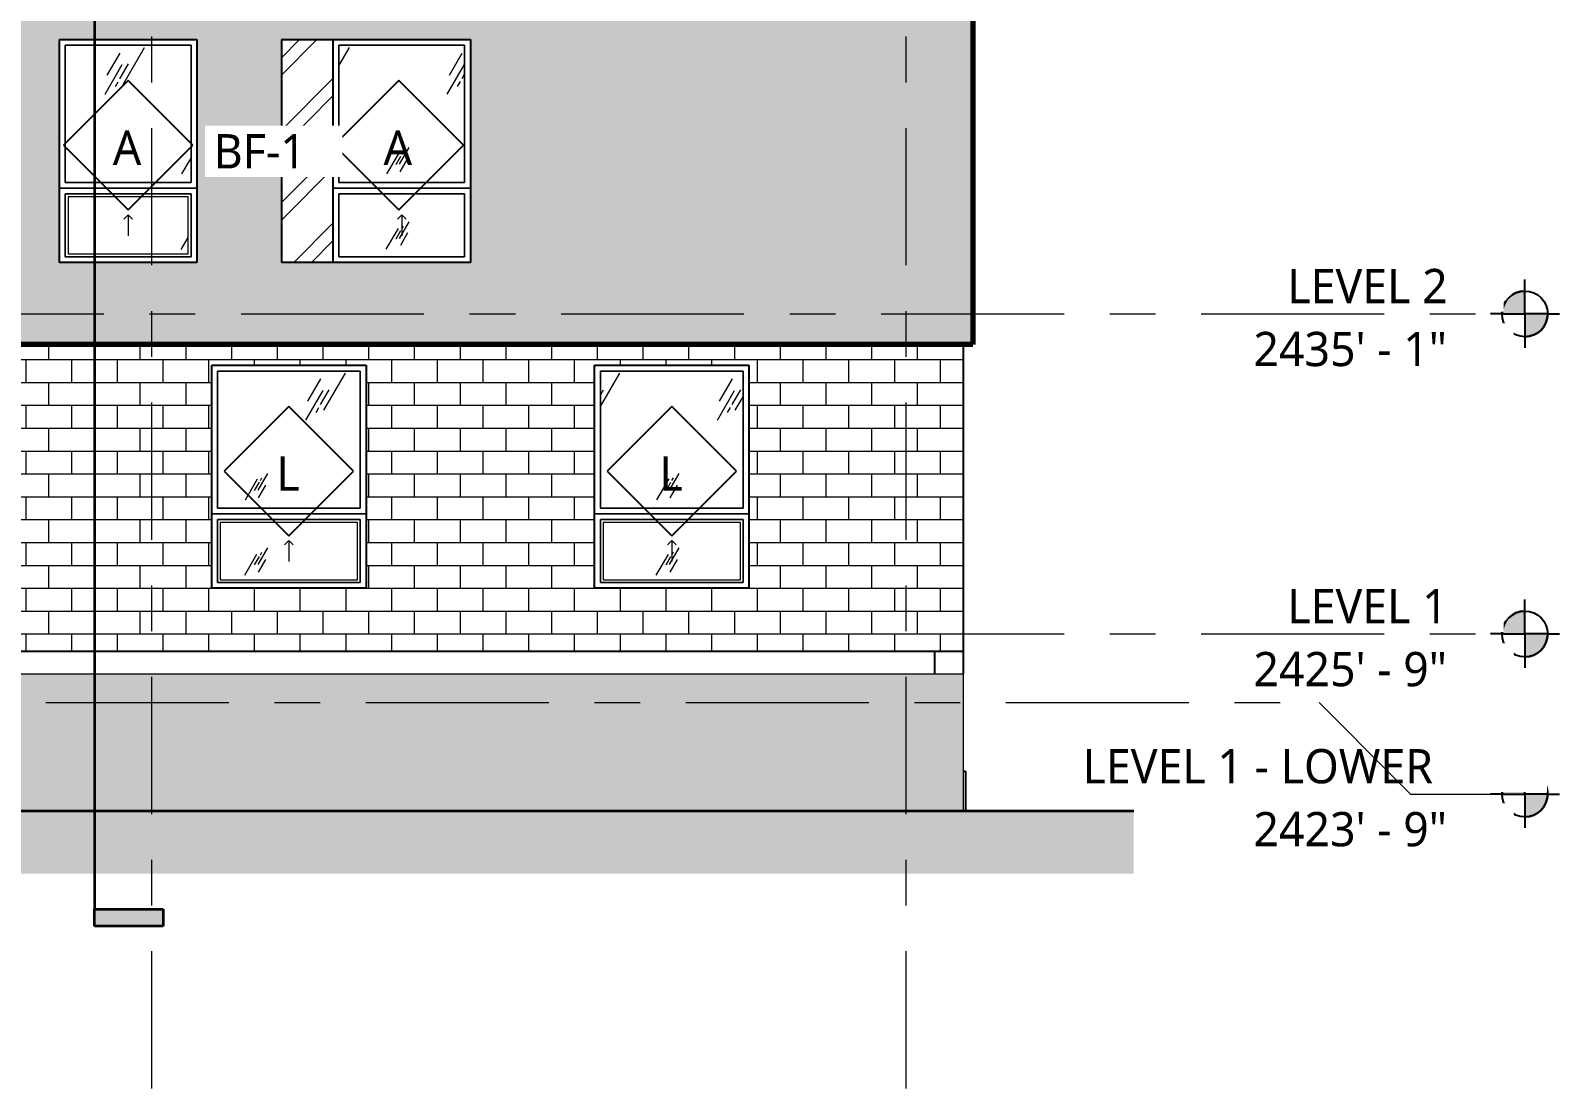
# Model space of a CAD drawing. Header units: inches. Extents: x 6 to 15224, y -733 to 6300.
# Drawn here: x 4941 to 5476, y 4950 to 5320 of the extents above; entities that cross this region are included whole.
import ezdxf

# ---------------------------------------------------------------- set-up
doc = ezdxf.new("R2010")
doc.units = ezdxf.units.IN
doc.header["$MEASUREMENT"] = 0
for name, pattern in [('Center 1_2_', [112, 64, -16, 16, -16]), ('Center 3_8_', [96, 48, -16, 16, -16]), ('Hidden 3_16_', [36, 24, -12])]:
    doc.linetypes.add(name, pattern=pattern)
for name, color, linetype, lineweight in [('A-DETL', 90, 'Continuous', 13), ('A-DETL-GENF', 92, 'Continuous', 13), ('A-FLOR', 192, 'Continuous', 18), ('A-FLOR-LEVL', 51, 'Continuous', 13), ('A-GLAZ', 151, 'Continuous', 25), ('A-GLAZ-IDEN', 152, 'Continuous', 25), ('A-GLAZ-SILL', 1, 'Continuous', 18), ('A-WALL', 113, 'Continuous', 25), ('A-WALL-PATT', 111, 'Continuous', 25), ('G-ANNO-SYMB', 111, 'Continuous', 13), ('G-ANNO-TEXT', 231, 'Continuous', 13), ('I-WALL', 2, 'Continuous', 25), ('S-GRID', 1, 'Continuous', 13)]:
    doc.layers.add(name, color=color, linetype=linetype, lineweight=lineweight)
doc.styles.add('Open Sans_5', font='OpenSans-Regular.ttf', dxfattribs={"height": 12})
pattern_1 = [(0, (5267.172, 5109), (0, 8), []), (90, (5267.172, 5109), (-8, 8), [8, -8])]
pattern_2 = [(0, (3669.6447, 0), (5.12, 1.28), [0.16896, -3.671, 0.16896, -3.671, -20.48]), (0, (3669.6447, 0), (5.12, 1.28), [-7.68, 0.16896, -7.511, 0.16896, -3.671, -8.96]), (0, (3669.6447, 0), (5.12, 1.28), [-19.2, 0.16896, -2.391, 0.16896, -6.231]), (120, (3671.5647, 0.64), (-3.66851252, 3.79405007), [0.16896, -3.671, 0.16896, -3.671, -20.48]), (120, (3671.5647, 0.64), (-3.66851252, 3.79405007), [-7.68, 0.16896, -7.511, 0.16896, -3.671, -8.96]), (120, (3671.5647, 0.64), (-3.66851252, 3.79405007), [-19.2, 0.16896, -2.391, 0.16896, -6.231]), (240, (3672.2047, 3.2), (-1.45148748, -5.07405007), [0.16896, -3.671, 0.16896, -3.671, -20.48]), (240, (3672.2047, 3.2), (-1.45148748, -5.07405007), [-7.68, 0.16896, -7.511, 0.16896, -3.671, -8.96]), (240, (3672.2047, 3.2), (-1.45148748, -5.07405007), [-19.2, 0.16896, -2.391, 0.16896, -6.231])]

# ---------------------------------------------------------------- blocks, each defined once
blk = doc.blocks.new('1-2 WD Adaptive-Recess-TS - 2_-6_x6_-6_ - 2_-6_ Recess R-12471000-WEST ELEVATION')
at = {"layer": 'A-GLAZ', "lineweight": 13}
h = blk.add_hatch(dxfattribs=at)
h.set_pattern_fill('FP_69', color=256, style=0, pattern_type=2)
h.set_pattern_definition([(86.194, (-58.816, 0), (-0.8427856, 12.6708881), []), (86.194, (-58.816, 19.2), (-0.8427856, 12.6708881), [])])
h.paths.add_polyline_path([(-0.69, 5239), (-0.66, 5239), (-0.69, 5300.81)])
at = {"layer": 'A-GLAZ'}
blk.add_line((-0.66, 5317), (-0.66, 5239), dxfattribs=at)
blk = doc.blocks.new('1-2 WD Adaptive-Recess-TS - 4_-0_x6_-6_ - 1_-6_ Recess L-12471060-WEST ELEVATION')
at = {"layer": 'A-GLAZ', "lineweight": 13}
h = blk.add_hatch(dxfattribs=at)
h.set_pattern_fill('FP_98', color=256, style=0, pattern_type=2)
h.set_pattern_definition([(45.176, (-1660.048, 0), (-12.74847, 12.51586), []), (45.176, (-1660.048, 19.2), (-12.74847, 12.51586), [])])
h.paths.add_polyline_path([(-224.5, 5239), (-224.5, 5317), (-242.5, 5317), (-242.5, 5239)])
h = blk.add_hatch(dxfattribs=at)
h.set_pattern_fill('FP_100', color=256, style=0, pattern_type=2)
h.set_pattern_definition([(59.808, (-193.003, 5304.806), (144.0017, 239.99866), [9, -754.581]), (59.808, (-193.737, 5298.193), (144.0017, 239.99866), [12, -751.581]), (59.808, (-188.552, 5303.623), (144.0017, 239.99866), [6, -757.581]), (59.808, (-190.141, 5300.844), (144.0017, 239.99866), [2, -761.581]), (59.808, (-187.446, 5301.598), (144.0017, 239.99866), [15, -748.581]), (59.808, (-162.028, 5271.404), (144.0017, 239.99866), [5.063, -758.519]), (59.808, (-162.469, 5273.668), (144.0017, 239.99866), [6.75, -756.831]), (59.808, (-163.678, 5273.525), (144.0017, 239.99866), [3.375, -760.206]), (59.808, (-161.647, 5277.029), (144.0017, 239.99866), [1.125, -762.456]), (59.808, (-166.861, 5270.297), (144.0017, 239.99866), [8.437, -755.144])])
h.paths.add_polyline_path([(-178.5, 5267), (-178.5, 5315), (-222.5, 5315), (-222.5, 5267), (-212.25, 5267)])
h = blk.add_hatch(dxfattribs=at)
h.set_pattern_fill('FP_99', color=256, style=0, pattern_type=2)
h.set_pattern_definition([(59.808, (-193.003, 5278.806), (144.0017, 239.99866), [9, -754.581]), (59.808, (-193.737, 5272.193), (144.0017, 239.99866), [12, -751.581]), (59.808, (-188.552, 5277.623), (144.0017, 239.99866), [6, -757.581]), (59.808, (-190.141, 5274.844), (144.0017, 239.99866), [2, -761.581]), (59.808, (-187.446, 5275.598), (144.0017, 239.99866), [15, -748.581]), (59.808, (-162.028, 5245.404), (144.0017, 239.99866), [5.062, -758.519]), (59.808, (-162.469, 5247.668), (144.0017, 239.99866), [6.75, -756.831]), (59.808, (-163.678, 5247.525), (144.0017, 239.99866), [3.375, -760.206]), (59.808, (-161.647, 5251.029), (144.0017, 239.99866), [1.125, -762.456]), (59.808, (-166.861, 5244.297), (144.0017, 239.99866), [8.438, -755.144])])
h.paths.add_polyline_path([(-178.5, 5241), (-178.5, 5263), (-222.5, 5263), (-222.5, 5241), (-188, 5241)])
at = {"layer": 'A-GLAZ'}
for p, q in [((-242.5, 5239), (-242.5, 5317)), ((-242.22, 5317), (-242.5, 5317)), ((-224.5, 5239), (-224.5, 5317)), ((-242.22, 5239), (-242.5, 5239))]:
    blk.add_line(p, q, dxfattribs=at)
at = {"layer": 'A-GLAZ', "lineweight": 13}
for p, q in [((-242.22, 5317), (-176.5, 5317)), ((-178.5, 5315), (-222.5, 5315)), ((-222.5, 5315), (-222.5, 5267)), ((-178.5, 5267), (-178.5, 5315)), ((-176.5, 5317), (-176.5, 5239)), ((-224.5, 5265), (-176.5, 5265)), ((-176.5, 5265), (-224.5, 5265)), ((-222.5, 5267), (-178.5, 5267)), ((-178.5, 5263), (-222.5, 5263)), ((-222.5, 5263), (-222.5, 5241)), ((-178.5, 5241), (-178.5, 5263)), ((-176.5, 5239), (-242.22, 5239)), ((-222.5, 5241), (-178.5, 5241))]:
    blk.add_line(p, q, dxfattribs=at)
at = {"layer": 'A-GLAZ', "linetype": 'Hidden 3_16_', "lineweight": 13}
for q in [(-202, 5254.17), (-199, 5254.17), (-200.5, 5248.33)]:
    blk.add_line((-200.5, 5255.67), q, dxfattribs=at)
at = {"layer": 'A-GLAZ-SILL'}
for p, q in [((-222.5, 5315), (-178.5, 5315)), ((-222.5, 5267), (-222.5, 5315)), ((-178.5, 5315), (-222.5, 5315)), ((-222.5, 5315), (-222.5, 5267)), ((-178.5, 5315), (-178.5, 5267)), ((-178.5, 5267), (-178.5, 5315)), ((-178.5, 5267), (-222.5, 5267)), ((-222.5, 5267), (-178.5, 5267)), ((-222.5, 5263), (-178.5, 5263)), ((-222.5, 5241), (-222.5, 5263)), ((-178.5, 5263), (-222.5, 5263)), ((-222.5, 5263), (-222.5, 5241)), ((-178.5, 5263), (-178.5, 5241)), ((-178.5, 5241), (-178.5, 5263)), ((-178.5, 5241), (-222.5, 5241)), ((-222.5, 5241), (-178.5, 5241))]:
    blk.add_line(p, q, dxfattribs=at)
blk = doc.blocks.new('1-2 WD Adaptive - 4-0_x6_-6_-12420698-WEST ELEVATION')
at = {"layer": 'A-GLAZ', "lineweight": 13}
h = blk.add_hatch(dxfattribs=at)
h.set_pattern_fill('FP_39', color=256, style=0, pattern_type=2)
h.set_pattern_definition([(59.808, (-456.753, 5304.806), (144.0017, 239.99866), [9, -754.581]), (59.808, (-457.487, 5298.193), (144.0017, 239.99866), [12, -751.581]), (59.808, (-452.302, 5303.623), (144.0017, 239.99866), [6, -757.581]), (59.808, (-453.891, 5300.844), (144.0017, 239.99866), [2, -761.581]), (59.808, (-451.196, 5301.598), (144.0017, 239.99866), [15, -748.581]), (59.808, (-425.778, 5271.404), (144.0017, 239.99866), [5.063, -758.519]), (59.808, (-426.219, 5273.668), (144.0017, 239.99866), [6.75, -756.831]), (59.808, (-427.428, 5273.525), (144.0017, 239.99866), [3.375, -760.206]), (59.808, (-425.397, 5277.029), (144.0017, 239.99866), [1.125, -762.456]), (59.808, (-430.611, 5270.297), (144.0017, 239.99866), [8.437, -755.144])])
h.paths.add_polyline_path([(-442.25, 5267), (-442.25, 5315), (-486.25, 5315), (-486.25, 5267), (-480.14, 5267)])
at = {"layer": 'A-GLAZ-SILL', "lineweight": 13}
h = blk.add_hatch(dxfattribs=at)
h.set_pattern_fill('FP_38', color=256, style=0, pattern_type=2)
h.set_pattern_definition([(59.808, (-456.753, 5278.806), (144.0017, 239.99866), [9, -754.581]), (59.808, (-457.487, 5272.193), (144.0017, 239.99866), [12, -751.581]), (59.808, (-452.302, 5277.623), (144.0017, 239.99866), [6, -757.581]), (59.808, (-453.891, 5274.844), (144.0017, 239.99866), [2, -761.581]), (59.808, (-451.196, 5275.598), (144.0017, 239.99866), [15, -748.581]), (59.808, (-425.778, 5245.404), (144.0017, 239.99866), [5.063, -758.519]), (59.808, (-426.219, 5247.668), (144.0017, 239.99866), [6.75, -756.831]), (59.808, (-427.428, 5247.525), (144.0017, 239.99866), [3.375, -760.206]), (59.808, (-425.397, 5251.029), (144.0017, 239.99866), [1.125, -762.456]), (59.808, (-430.611, 5244.297), (144.0017, 239.99866), [8.438, -755.144])])
h.paths.add_polyline_path([(-443.25, 5242), (-443.25, 5262), (-485.25, 5262), (-485.25, 5242), (-463.25, 5242)])
at = {"layer": 'A-GLAZ', "lineweight": 13}
for p, q in [((-488.25, 5317), (-440.25, 5317)), ((-488.25, 5239), (-488.25, 5317)), ((-442.25, 5315), (-486.25, 5315)), ((-486.25, 5315), (-486.25, 5267)), ((-442.25, 5267), (-442.25, 5315)), ((-440.25, 5317), (-440.25, 5239)), ((-488.25, 5265), (-440.25, 5265)), ((-440.25, 5265), (-488.25, 5265)), ((-486.25, 5267), (-442.25, 5267)), ((-442.25, 5263), (-486.25, 5263)), ((-486.25, 5263), (-486.25, 5241)), ((-442.25, 5241), (-442.25, 5263)), ((-440.25, 5239), (-488.25, 5239)), ((-486.25, 5241), (-442.25, 5241))]:
    blk.add_line(p, q, dxfattribs=at)
at = {"layer": 'A-GLAZ', "linetype": 'Hidden 3_16_', "lineweight": 13}
for q in [(-465.75, 5254.17), (-462.75, 5254.17), (-464.25, 5248.33)]:
    blk.add_line((-464.25, 5255.67), q, dxfattribs=at)
at = {"layer": 'A-GLAZ-SILL'}
for p, q in [((-486.25, 5315), (-442.25, 5315)), ((-486.25, 5267), (-486.25, 5315)), ((-442.25, 5315), (-486.25, 5315)), ((-486.25, 5315), (-486.25, 5267)), ((-442.25, 5315), (-442.25, 5267)), ((-442.25, 5267), (-442.25, 5315)), ((-442.25, 5267), (-486.25, 5267)), ((-486.25, 5267), (-442.25, 5267)), ((-486.25, 5263), (-442.25, 5263)), ((-486.25, 5241), (-486.25, 5263)), ((-442.25, 5263), (-486.25, 5263)), ((-486.25, 5263), (-486.25, 5241)), ((-443.25, 5262), (-485.25, 5262)), ((-485.25, 5262), (-485.25, 5242)), ((-443.25, 5242), (-443.25, 5262)), ((-442.25, 5263), (-442.25, 5241)), ((-442.25, 5241), (-442.25, 5263)), ((-442.25, 5241), (-486.25, 5241)), ((-486.25, 5241), (-442.25, 5241)), ((-485.25, 5242), (-443.25, 5242))]:
    blk.add_line(p, q, dxfattribs=at)
blk = doc.blocks.new('1-2 WD Adaptive - 4_-6_x6_-6_-12908147-WEST ELEVATION')
at = {"layer": 'A-GLAZ', "lineweight": 13}
h = blk.add_hatch(dxfattribs=at)
h.set_pattern_fill('FP_107', color=256, style=0, pattern_type=2)
h.set_pattern_definition([(59.808, (-434.503, 5190.806), (144.0017, 239.99866), [9, -754.581]), (59.808, (-435.237, 5184.193), (144.0017, 239.99866), [12, -751.581]), (59.808, (-430.052, 5189.623), (144.0017, 239.99866), [6, -757.581]), (59.808, (-431.641, 5186.844), (144.0017, 239.99866), [2, -761.581]), (59.808, (-428.946, 5187.598), (144.0017, 239.99866), [15, -748.581]), (59.808, (-403.528, 5157.404), (144.0017, 239.99866), [5.063, -758.519]), (59.808, (-403.969, 5159.668), (144.0017, 239.99866), [6.75, -756.831]), (59.808, (-405.178, 5159.525), (144.0017, 239.99866), [3.375, -760.206]), (59.808, (-403.147, 5163.029), (144.0017, 239.99866), [1.125, -762.456]), (59.808, (-408.361, 5156.297), (144.0017, 239.99866), [8.437, -755.144])])
h.paths.add_polyline_path([(-419, 5153), (-417, 5153), (-417, 5201), (-467, 5201), (-467, 5153)])
at = {"layer": 'A-GLAZ-SILL', "lineweight": 13}
h = blk.add_hatch(dxfattribs=at)
h.set_pattern_fill('FP_106', color=256, style=0, pattern_type=2)
h.set_pattern_definition([(59.808, (-434.503, 5164.806), (144.0017, 239.99866), [9, -754.581]), (59.808, (-435.237, 5158.193), (144.0017, 239.99866), [12, -751.581]), (59.808, (-430.052, 5163.623), (144.0017, 239.99866), [6, -757.581]), (59.808, (-431.641, 5160.844), (144.0017, 239.99866), [2, -761.581]), (59.808, (-428.946, 5161.598), (144.0017, 239.99866), [15, -748.581]), (59.808, (-403.528, 5131.404), (144.0017, 239.99866), [5.063, -758.519]), (59.808, (-403.969, 5133.668), (144.0017, 239.99866), [6.75, -756.831]), (59.808, (-405.178, 5133.525), (144.0017, 239.99866), [3.375, -760.206]), (59.808, (-403.147, 5137.029), (144.0017, 239.99866), [1.125, -762.456]), (59.808, (-408.361, 5130.297), (144.0017, 239.99866), [8.438, -755.144])])
h.paths.add_polyline_path([(-438, 5128), (-418, 5128), (-418, 5148), (-466, 5148), (-466, 5128), (-446, 5128)])
at = {"layer": 'A-GLAZ', "lineweight": 13}
for p, q in [((-469, 5203), (-415, 5203)), ((-469, 5125), (-469, 5203)), ((-417, 5201), (-467, 5201)), ((-467, 5201), (-467, 5153)), ((-417, 5153), (-417, 5201)), ((-415, 5203), (-415, 5125)), ((-467, 5153), (-417, 5153)), ((-469, 5151), (-415, 5151)), ((-415, 5151), (-469, 5151)), ((-417, 5149), (-467, 5149)), ((-467, 5149), (-467, 5127)), ((-417, 5127), (-417, 5149)), ((-467, 5127), (-417, 5127)), ((-415, 5125), (-469, 5125))]:
    blk.add_line(p, q, dxfattribs=at)
at = {"layer": 'A-GLAZ', "linetype": 'Hidden 3_16_', "lineweight": 13}
for q in [(-443.5, 5140.17), (-440.5, 5140.17), (-442, 5134.33)]:
    blk.add_line((-442, 5141.67), q, dxfattribs=at)
at = {"layer": 'A-GLAZ-SILL'}
for p, q in [((-467, 5201), (-417, 5201)), ((-467, 5153), (-467, 5201)), ((-417, 5201), (-467, 5201)), ((-467, 5201), (-467, 5153)), ((-417, 5201), (-417, 5153)), ((-417, 5153), (-417, 5201)), ((-417, 5153), (-467, 5153)), ((-467, 5153), (-417, 5153)), ((-467, 5149), (-417, 5149)), ((-467, 5127), (-467, 5149)), ((-417, 5149), (-467, 5149)), ((-467, 5149), (-467, 5127)), ((-418, 5148), (-466, 5148)), ((-466, 5148), (-466, 5128)), ((-418, 5128), (-418, 5148)), ((-417, 5149), (-417, 5127)), ((-417, 5127), (-417, 5149)), ((-417, 5127), (-467, 5127)), ((-467, 5127), (-417, 5127)), ((-466, 5128), (-418, 5128))]:
    blk.add_line(p, q, dxfattribs=at)
blk = doc.blocks.new('Level - AN Level Head-AM-798523-WEST ELEVATION')
at = {"layer": 'A-FLOR-LEVL'}
h = blk.add_hatch(color=256, dxfattribs=at)
edge = h.paths.add_edge_path()
edge.add_line((192.54, 5109), (184.54, 5109))
edge.add_arc((192.54, 5109), 8, 90, 180, ccw=False)
edge.add_line((192.54, 5117), (192.54, 5109))
h = blk.add_hatch(color=256, dxfattribs=at)
edge = h.paths.add_edge_path()
edge.add_arc((192.54, 5109), 8, 270, 360, ccw=False)
edge.add_line((192.54, 5101), (192.54, 5109))
edge.add_line((192.54, 5109), (200.54, 5109))
at = {"layer": 'A-FLOR-LEVL', "lineweight": 25}
for p, q in [((192.54, 5117.07), (192.54, 5121.02)), ((192.54, 5109), (192.54, 5117)), ((184.54, 5109), (180.53, 5109)), ((184.54, 5109), (192.54, 5109)), ((200.54, 5109), (192.54, 5109)), ((192.54, 5109), (192.54, 5101)), ((200.54, 5109), (204.62, 5109)), ((192.54, 5101), (192.54, 5097.17))]:
    blk.add_line(p, q, dxfattribs=at)
blk.add_circle((192.54, 5109), 8, dxfattribs=at)
for start, end in [(90, 180), (270, 360)]:
    blk.add_arc((192.54, 5109), 8, start, end, dxfattribs=at)
blk = doc.blocks.new('TAG Window-AM - Standard-51685-WEST ELEVATION')
at = {"layer": 'A-GLAZ-IDEN'}
for p, q in [((-3095.5, 5558.5), (-3118.13, 5535.88)), ((-3072.87, 5535.88), (-3095.5, 5558.5)), ((-3118.13, 5535.88), (-3095.5, 5513.25)), ((-3095.5, 5513.25), (-3072.87, 5535.88))]:
    blk.add_line(p, q, dxfattribs=at)
blk = doc.blocks.new('Section - Rec_Vertical_3_64_ x 3_16_-800511-WEST ELEVATION')
at = {"layer": 'G-ANNO-SYMB'}
blk.add_hatch(color=256, dxfattribs=at).paths.add_polyline_path([(-3663.9, 4995.9), (-3687.9, 4995.9), (-3687.9, 4989.9), (-3663.9, 4989.9)])
at = {"layer": 'G-ANNO-SYMB', "lineweight": 35}
for p, q in [((-3687.9, 4989.9), (-3687.9, 4995.9)), ((-3687.9, 4995.9), (-3663.9, 4995.9)), ((-3663.9, 4995.9), (-3663.9, 4989.9)), ((-3663.9, 4989.9), (-3687.9, 4989.9))]:
    blk.add_line(p, q, dxfattribs=at)

msp = doc.modelspace()

# ---------------------------------------------------------------- hatches: boundary and pattern name
at = {"layer": 'A-DETL-GENF'}
h = msp.add_hatch(dxfattribs=at)
h.set_pattern_fill('FP_140', color=8, style=0, pattern_type=2)
h.set_pattern_definition([(50, (3669.645, 0), (18.362056, -1.60683), [1.92, -21.12]), (355, (3669.645, 0), (-3.55226, 19.255874), [1.536, -16.896]), (100.451, (3671.175, -0.134), (14.81021, 17.649286), [1.632, -17.949]), (46.184, (3669.645, 5.12), (27.32125, -4.23761), [2.88, -31.68]), (96.636, (3671.922, 4.767), (23.92754, 24.93717), [2.448, -26.924]), (351.184, (3669.645, 5.12), (23.92765, 24.93743), [2.304, -25.344]), (21, (3672.205, 3.84), (15.28081, -10.307465), [1.92, -21.12]), (326, (3672.205, 3.84), (6.22856, 18.563735), [1.536, -16.896]), (71.451, (3673.479, 2.981), (21.509846, 8.25628), [1.632, -17.949]), (37.5, (3669.6447, 0), (0.311095, 8.5225365), [0.16896, -16.522, 0.16896, -16.983, -16.96]), (37.5, (3669.6447, 0), (0.311095, 8.5225365), [-33.843, 0.16896, -16.791]), (7.5, (3669.645, 0), (6.734636, 10.097431), [0.16896, -9.61, 0.16896, -16.138, -6.464]), (7.5, (3669.645, 0), (6.734636, 10.097431), [-26.086, 0.16896, -6.295]), (327.5, (3663.936, 0), (13.666107, -0.577186), [0.16896, -6.231, 0.16896, -19.799, -26.496]), (327.5, (3663.936, 0), (13.666107, -0.577186), [-26.368, 0.16896, -26.327]), (317.5, (3661.376, 0), (14.929853, 2.562859), [0.16896, -8.151, 0.16896, -13.092, -18.816]), (317.5, (3661.376, 0), (14.929853, 2.562859), [-21.581, 0.16896, -18.647])])
h.paths.add_polyline_path([(5257.17166239, 5046.98441019), (5267.29666239, 5046.98441019), (5267.29666239, 5095), (4245.67166239, 5095), (4245.67166239, 5047), (4246.88726953, 5046.98441019), (5192.86645793, 5046.98441019)])
msp.add_hatch(color=29, dxfattribs=at).paths.add_polyline_path([(3183.71645793, 5025.10127351), (5326.80979127, 5025.10127351), (5326.80979127, 5046.98441019), (4242.67166239, 5047.03847412), (2452.2583923, 5070), (1040.6231246, 5070), (1040.6231246, 5025.10127351), (3116.74479127, 5025.10127351)])
at = {"layer": 'A-WALL-PATT', "lineweight": 13}
h = msp.add_hatch(dxfattribs=at)
h.set_pattern_fill('FP_17', color=256, style=0, pattern_type=2)
h.set_pattern_definition(pattern_2)
h.paths.add_polyline_path([(4612.29666239, 5210.25), (5260.04666239, 5210.25), (5260.04666239, 5349), (4612.29666239, 5349), (4612.29666239, 5231.87927351)])
h.paths.add_polyline_path([(4782.92166239, 5239), (4782.92166239, 5317), (4830.92166239, 5317), (4830.92166239, 5239), (4791.03645793, 5239)])
h.paths.add_polyline_path([(5028.95370757, 5239), (5028.67166239, 5239), (5028.67166239, 5317), (5094.67166239, 5317), (5094.67166239, 5239), (5058.9231246, 5239)])
h.paths.add_polyline_path([(4950.92166239, 5239), (4950.92166239, 5317), (4998.92166239, 5317), (4998.92166239, 5239), (4991.95145793, 5239)])
h.paths.add_polyline_path([(4926.92166239, 5239), (4860.92166239, 5239), (4860.92166239, 5317), (4926.92166239, 5317), (4926.92166239, 5300.80527351)])
h = msp.add_hatch(dxfattribs=at)
h.set_pattern_fill('FP_17', color=256, style=0, pattern_type=2)
h.set_pattern_definition(pattern_2)
h.paths.add_polyline_path([(5270.48416239, 5210.25), (5270.48416239, 5349), (5260.04666239, 5349), (5260.04666239, 5210.25), (5266.67166239, 5210.25)])
h = msp.add_hatch(dxfattribs=at)
h.set_pattern_fill('FP_15', color=256, style=0, pattern_type=2)
h.set_pattern_definition(pattern_1)
h.paths.add_polyline_path([(4657.0931246, 5103), (5259.54666239, 5103), (5259.54666239, 5210.25), (4601.85916239, 5210.25), (4601.85916239, 5245), (4245.67166239, 5245), (4245.67166239, 5157), (4263.60916239, 5157), (4263.63458293, 5157.125), (4287.60916239, 5157.125), (4287.60916239, 5156.875), (4245.67166239, 5156.875), (4245.67166239, 5103), (4523.14979127, 5103)])
h.paths.add_polyline_path([(5058.17166239, 5125), (5004.17166239, 5125), (5004.17166239, 5203), (5058.17166239, 5203), (5058.17166239, 5134.97697077)])
h.paths.add_polyline_path([(5192.17166239, 5125), (5138.17166239, 5125), (5138.17166239, 5203), (5192.17166239, 5203), (5192.17166239, 5140.19929141)])
h.paths.add_polyline_path([(4856.17166239, 5125), (4802.17166239, 5125), (4802.17166239, 5203), (4856.17166239, 5203), (4856.17166239, 5127.10451727)])
h.paths.add_polyline_path([(4322.17166239, 5141), (4322.17166239, 5201), (4370.17166239, 5201), (4370.17166239, 5141), (4322.23479127, 5141)])
h.paths.add_polyline_path([(4466.17166239, 5141), (4466.17166239, 5201), (4514.17166239, 5201), (4514.17166239, 5141)])
h.paths.add_polyline_path([(4706.17166239, 5141), (4658.17166239, 5141), (4658.17166239, 5201), (4706.17166239, 5201), (4706.17166239, 5162.95327351)])
h = msp.add_hatch(dxfattribs=at)
h.set_pattern_fill('FP_15', color=256, style=0, pattern_type=2)
h.set_pattern_definition(pattern_1)
h.paths.add_polyline_path([(5267.17166239, 5103), (5267.17166239, 5210.25), (5259.54666239, 5210.25), (5259.54666239, 5103)])

# ---------------------------------------------------------------- linework, layer by layer
at = {"layer": 'A-DETL', "lineweight": 70}
for p, q in [((5270.48416239, 6037), (5270.48416239, 5210.25)), ((5270.48416239, 5210.25), (4601.85916239, 5210.25))]:
    msp.add_line(p, q, dxfattribs=at)
at = {"layer": 'A-DETL', "lineweight": 18}
for p, q in [((5267.29666239, 5095), (4245.67166239, 5095)), ((5267.29666239, 5046.98441019), (5267.29666239, 5095))]:
    msp.add_line(p, q, dxfattribs=at)
at = {"layer": 'A-DETL', "lineweight": 35}
msp.add_line((5326.80979127, 5046.98441019), (4246.88726953, 5046.98441019), dxfattribs=at)
at = {"layer": 'A-FLOR'}
msp.add_line((5267.17166239, 5103), (5267.17166239, 5103), dxfattribs=at)
at = {"layer": 'A-FLOR-LEVL', "linetype": 'Center 1_2_'}
msp.add_line((1026.1139134, 5085), (5391.71284829, 5085), dxfattribs=at)
at = {"layer": 'A-WALL'}
for p, q in [((5270.48416239, 5349), (5270.48416239, 5210.25)), ((4950.92166239, 5239), (4950.92166239, 5317)), ((4950.92166239, 5317), (4998.92166239, 5317)), ((4998.92166239, 5317), (4998.92166239, 5239)), ((5028.95370757, 5317), (5094.67166239, 5317)), ((5094.67166239, 5317), (5094.67166239, 5239)), ((4998.92166239, 5239), (4950.92166239, 5239)), ((5094.67166239, 5239), (5028.95370757, 5239)), ((4601.85916239, 5210.25), (5270.48416239, 5210.25)), ((5267.17166239, 5210.25), (5267.17166239, 5103)), ((5004.17166239, 5125), (5004.17166239, 5203)), ((5004.17166239, 5203), (5058.17166239, 5203)), ((5058.17166239, 5203), (5058.17166239, 5125)), ((5138.17166239, 5125), (5138.17166239, 5203)), ((5138.17166239, 5203), (5192.17166239, 5203)), ((5192.17166239, 5203), (5192.17166239, 5125)), ((5058.17166239, 5125), (5004.17166239, 5125)), ((5192.17166239, 5125), (5138.17166239, 5125)), ((4245.67166239, 5103), (5267.17166239, 5103)), ((5267.29666239, 5061), (5267.92166239, 5061)), ((5267.92166239, 5061), (5267.92166239, 5046.98441019))]:
    msp.add_line(p, q, dxfattribs=at)
at = {"layer": 'G-ANNO-SYMB', "lineweight": 35}
msp.add_line((4963.17166239, 6073.27546737), (4963.17166239, 5012.73541123), dxfattribs=at)
at = {"layer": 'I-WALL'}
for p, q in [((5257.17166239, 5095), (5257.17166239, 5103)), ((5267.17166239, 5103), (5267.17166239, 5095))]:
    msp.add_line(p, q, dxfattribs=at)
at = {"layer": 'S-GRID', "linetype": 'Center 3_8_'}
for p, q in [((4983.17166239, 4950), (4983.17166239, 6251.21253225)), ((5247.17166239, 4950), (5247.17166239, 6251.21253225))]:
    msp.add_line(p, q, dxfattribs=at)

# ---------------------------------------------------------------- block references
at = {"layer": 'A-FLOR-LEVL', "lineweight": 25}
for p in [(5271.17166239, 112), (5271.17166239, 0), (5271.17166239, -56)]:
    msp.add_blockref('Level - AN Level Head-AM-798523-WEST ELEVATION', p, dxfattribs=at)
at = {"layer": 'A-GLAZ'}
for name, p in [('1-2 WD Adaptive - 4-0_x6_-6_-12420698-WEST ELEVATION', (5439.17166239, 0)), ('1-2 WD Adaptive-Recess-TS - 4_-0_x6_-6_ - 1_-6_ Recess L-12471060-WEST ELEVATION', (5271.17166239, 0)), ('1-2 WD Adaptive-Recess-TS - 2_-6_x6_-6_ - 2_-6_ Recess R-12471000-WEST ELEVATION', (5271.17166239, 0)), ('1-2 WD Adaptive - 4_-6_x6_-6_-12908147-WEST ELEVATION', (5473.17166239, 0)), ('1-2 WD Adaptive - 4_-6_x6_-6_-12908147-WEST ELEVATION', (5607.17166239, 0))]:
    msp.add_blockref(name, p, dxfattribs=at)
at = {"layer": 'A-GLAZ-IDEN'}
for p in [(8070.42166239, -255.875), (8165.17166239, -255.875), (8126.67166239, -369.875), (8260.67166239, -369.875)]:
    msp.add_blockref('TAG Window-AM - Standard-51685-WEST ELEVATION', p, dxfattribs=at)
at = {"layer": 'G-ANNO-SYMB', "lineweight": 35}
msp.add_blockref('Section - Rec_Vertical_3_64_ x 3_16_-800511-WEST ELEVATION', (8651.07189993, 16.8335181), dxfattribs=at)

# ---------------------------------------------------------------- texts
at = {"layer": 'A-GLAZ-IDEN', "lineweight": 13, "char_height": 12, "attachment_point": 1, "style": 'Open Sans_5'}
for s, insert, width in [('A', (4969.55580368, 5285.13131631), 12.928), ('A', (5064.30580368, 5285.13131631), 12.928), ('L', (5026.78848084, 5171.13131631), 10.504), ('L', (5160.78848084, 5171.13131631), 10.504)]:
    msp.add_mtext(s, dxfattribs=dict(at, insert=insert, width=width))

# ---------------------------------------------------------------- next in the draw order: texts
at = {"layer": 'A-FLOR-LEVL', "char_height": 12, "attachment_point": 1, "style": 'Open Sans_5', "bg_fill": 3, "box_fill_scale": 1.25, "bg_fill_color": 256, "bg_fill_true_color": 13158600, "bg_fill_transparency": 0}
for s, insert, width in [('LEVEL 2', (5380.56035633, 5236.7385775), 72.72), ('2435\' - 1"', (5368.69549642, 5214.71843075), 88.072), ('LEVEL 1', (5380.56035633, 5124.7385775), 72.72), ('2425\' - 9"', (5368.69549642, 5102.71843075), 88.072), ('LEVEL 1 - LOWER', (5308.90051381, 5068.7385775), 159.58), ('2423\' - 9"', (5368.69549642, 5046.71843075), 88.072)]:
    msp.add_mtext(s, dxfattribs=dict(at, insert=insert, width=width))
at = {"layer": 'G-ANNO-TEXT', "color": 7, "insert": (5004.86290143, 5283.90966551), "char_height": 12, "width": 42.016, "attachment_point": 1, "style": 'Open Sans_5', "bg_fill": 3, "box_fill_scale": 1.25, "bg_fill_color": 256, "bg_fill_true_color": 13158600, "bg_fill_transparency": 0}
msp.add_mtext('BF-1', dxfattribs=at)

# ---------------------------------------------------------------- next in the draw order: linework, layer by layer
at = {"layer": 'A-FLOR-LEVL', "linetype": 'Center 1_2_'}
for p, q in [((1318.4277019, 5221), (5455.71284829, 5221)), ((1318.4277019, 5109), (5455.71284829, 5109))]:
    msp.add_line(p, q, dxfattribs=at)
at = {"layer": 'A-FLOR-LEVL'}
for p, q in [((5391.71284829, 5085), (5423.71284829, 5053)), ((5423.71284829, 5053), (5455.71284829, 5053))]:
    msp.add_line(p, q, dxfattribs=at)

doc.saveas('drawing.dxf')
